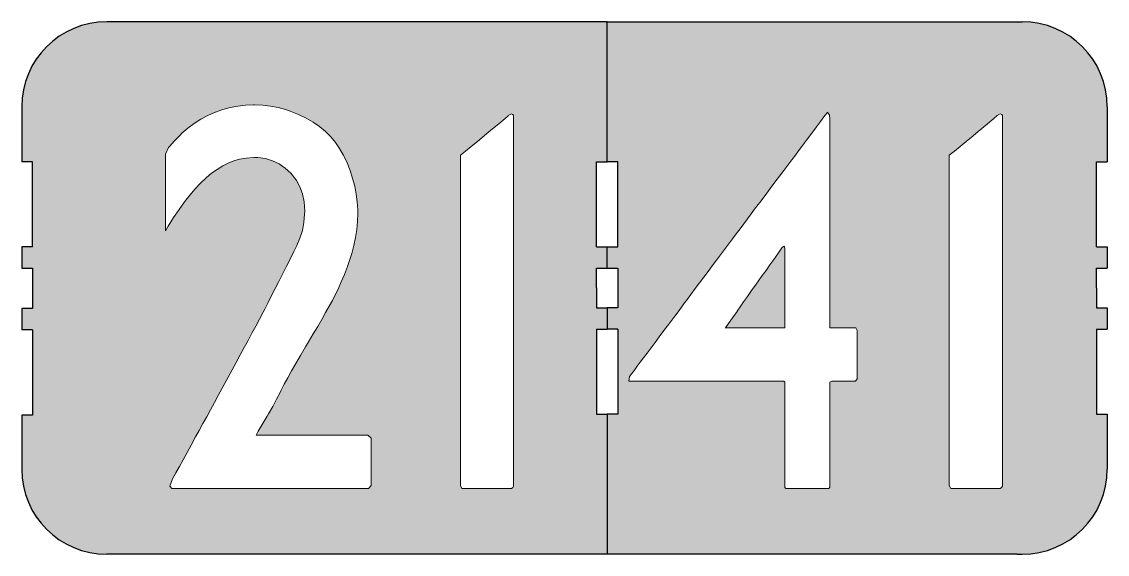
# Model space of a CAD drawing. Header units: millimetres. Extents: x 0 to 507, y 0 to 308.
# Drawn here: x 122 to 224, y 62.8 to 112.8 of the extents above; entities that cross this region are included whole.
import ezdxf

# ---------------------------------------------------------------- set-up
doc = ezdxf.new("R2010")
doc.units = ezdxf.units.MM
for name, color, linetype in [('Cut', 7, 'Continuous'), ('Number', 7, 'Continuous'), ('Paint', 7, 'Continuous')]:
    doc.layers.add(name, color=color, linetype=linetype)

msp = doc.modelspace()

# ---------------------------------------------------------------- hatches: boundary and pattern name
at = {"layer": 'Paint'}
h = msp.add_hatch(color=256, dxfattribs=at)
h.dxf.hatch_style = 1
h.paths.add_polyline_path([(176.998, 112.85), (129.998, 112.85, 0.4142136), (121.998, 104.85), (121.998, 99.7), (122.998, 99.7), (122.998, 91.7), (121.998, 91.7), (121.998, 89.7), (122.998, 89.7), (122.998, 87.85), (122.998, 85.923), (121.998, 85.923), (121.998, 83.923), (122.998, 83.923), (122.998, 75.923), (121.998, 75.923), (121.998, 70.85, 0.4142136), (129.998, 62.85), (176.998, 62.85), (176.998, 76), (175.998, 76), (175.998, 84), (176.998, 84), (176.998, 86), (175.998, 86), (175.998, 87.85), (175.998, 89.7), (176.998, 89.7), (176.998, 91.7), (175.998, 91.7), (175.998, 99.7), (176.998, 99.7)])
h.paths.add_polyline_path([(163.213, 100.309), (163.693, 100.698), (164.223, 101.136), (164.813, 101.617), (165.452, 102.147), (165.914, 102.536), (166.815, 103.272), (167.411, 103.771), (167.697, 104.021), (167.709, 104.033), (168.002, 104.191), (168.202, 104.119), (168.202, 69.163), (168.002, 69.038), (163.359, 69.038), (163.213, 69.294)], flags=16)
h.paths.add_polyline_path([(152.197, 100.364), (152.222, 100.309), (152.562, 99.591), (152.854, 98.867), (153.092, 98.137), (153.286, 97.406), (153.426, 96.67), (153.524, 95.928), (153.572, 95.179), (153.572, 94.845), (153.554, 94.096), (153.481, 93.342), (153.372, 92.587), (153.213, 91.833), (153.007, 91.078), (152.861, 90.628), (152.599, 89.867), (152.319, 89.131), (152.027, 88.425), (151.717, 87.737), (151.388, 87.068), (151.193, 86.691), (150.889, 86.131), (150.554, 85.541), (150.195, 84.908), (149.812, 84.239), (149.392, 83.539), (148.948, 82.796), (148.662, 82.316), (148.187, 81.525), (147.749, 80.776), (147.354, 80.076), (146.995, 79.425), (146.666, 78.817), (146.38, 78.257), (146.277, 78.044), (145.948, 77.405), (145.589, 76.736), (145.2, 76.042), (145.072, 75.817), (144.597, 75.026), (144.22, 74.393), (144.013, 74.034), (154.534, 74.034), (154.826, 73.748), (154.826, 69.294), (154.583, 69.038), (136.103, 69.038), (135.902, 69.245), (136.176, 69.945), (136.48, 70.499), (136.814, 71.089), (137.161, 71.728), (137.533, 72.397), (137.928, 73.109), (138.342, 73.864), (138.683, 74.472), (139.029, 75.117), (139.382, 75.768), (139.741, 76.425), (140.106, 77.095), (140.472, 77.77), (140.843, 78.446), (141.214, 79.133), (141.591, 79.833), (141.78, 80.168), (142.157, 80.867), (142.534, 81.561), (142.906, 82.249), (143.271, 82.93), (143.63, 83.6), (143.983, 84.263), (144.329, 84.92), (144.676, 85.571), (144.828, 85.863), (145.151, 86.49), (145.479, 87.135), (145.814, 87.792), (146.149, 88.462), (146.496, 89.143), (146.849, 89.843), (147.208, 90.555), (147.573, 91.285), (147.847, 91.845), (148.145, 92.532), (148.37, 93.244), (148.51, 93.993), (148.583, 94.772), (148.589, 95.076), (148.534, 95.928), (148.388, 96.688), (148.145, 97.364), (147.804, 97.954), (147.749, 98.027), (147.287, 98.617), (146.763, 99.11), (146.197, 99.506), (145.577, 99.798), (144.901, 99.993), (144.177, 100.09), (143.818, 100.102), (143.082, 100.053), (142.467, 99.944), (141.938, 99.786), (141.409, 99.579), (140.885, 99.311), (140.362, 98.988), (139.845, 98.617), (139.328, 98.185), (138.81, 97.705), (138.299, 97.163), (137.788, 96.573), (137.283, 95.928), (136.778, 95.228), (136.273, 94.467), (135.774, 93.658), (135.512, 93.214), (135.512, 100.412), (135.804, 101.045), (135.902, 101.161), (136.322, 101.623), (136.906, 102.226), (137.058, 102.378), (137.618, 102.865), (138.208, 103.309), (138.829, 103.704), (139.486, 104.051), (140.167, 104.355), (140.204, 104.374), (140.891, 104.611), (141.597, 104.794), (142.309, 104.927), (143.039, 105.013), (143.819, 105.045), (144.64, 105.019), (145.376, 104.934), (146.094, 104.8), (146.776, 104.611), (147.232, 104.447), (148.005, 104.142), (148.717, 103.796), (149.374, 103.412), (149.982, 102.998), (150.536, 102.542), (151.029, 102.049), (151.473, 101.526), (151.863, 100.96)], flags=16)
h.paths.add_polyline_path([(223.996, 70.85), (223.996, 76), (222.996, 76), (222.996, 84), (223.996, 84), (223.996, 86), (222.996, 86), (222.996, 87.85), (222.996, 89.7), (223.996, 89.7), (223.996, 91.7), (222.996, 91.7), (222.996, 99.7), (223.996, 99.7), (223.996, 104.85, 0.4142136), (215.996, 112.85), (215.536, 112.85), (213.998, 112.85), (176.998, 112.85), (176.998, 99.7), (177.998, 99.7), (177.998, 91.7), (176.998, 91.7), (176.998, 89.7), (177.998, 89.7), (177.998, 87.85), (177.998, 86), (176.998, 86), (176.998, 84), (177.998, 84), (177.998, 76), (176.998, 76), (176.998, 62.85), (215.536, 62.85), (215.996, 62.85, 0.4142136)])
h.paths.add_polyline_path([(197.936, 69.14), (197.824, 69.038), (193.724, 69.038), (193.691, 69.242), (193.691, 79.003), (193.605, 79.105), (179.048, 79.105), (179.109, 79.549), (179.329, 79.835), (179.568, 80.151), (179.834, 80.503), (180.12, 80.886), (180.431, 81.299), (180.767, 81.743), (181.125, 82.222), (181.502, 82.733), (181.905, 83.274), (182.334, 83.845), (182.788, 84.447), (183.257, 85.085), (183.757, 85.753), (184.278, 86.452), (184.456, 86.692), (184.875, 87.248), (185.283, 87.799), (185.691, 88.345), (186.094, 88.881), (186.492, 89.411), (186.885, 89.937), (187.268, 90.452), (187.65, 90.963), (188.028, 91.468), (188.4, 91.963), (188.768, 92.452), (189.13, 92.937), (189.487, 93.412), (189.839, 93.881), (190.181, 94.34), (190.523, 94.799), (190.86, 95.243), (191.191, 95.687), (191.339, 95.881), (191.839, 96.544), (192.314, 97.177), (192.768, 97.774), (193.202, 98.345), (193.605, 98.886), (193.987, 99.397), (194.35, 99.876), (194.686, 100.32), (194.998, 100.738), (195.283, 101.126), (195.549, 101.483), (195.737, 101.728), (196.237, 102.392), (196.676, 102.978), (197.054, 103.483), (197.375, 103.917), (197.641, 104.269), (197.692, 104.346), (197.891, 104.111), (197.936, 103.698), (197.936, 84.1), (200.365, 84.1), (200.498, 83.87), (200.498, 79.314), (200.325, 79.105), (198.11, 79.105), (197.936, 79.003), (197.936, 69.293)], flags=16)
h.paths.add_polyline_path([(209.148, 69.294), (209.148, 100.309), (209.629, 100.698), (210.164, 101.136), (210.749, 101.617), (211.394, 102.147), (211.85, 102.536), (212.751, 103.272), (213.347, 103.771), (213.633, 104.021), (213.645, 104.033), (213.943, 104.191), (214.138, 104.118), (214.138, 69.165), (213.943, 69.038), (209.294, 69.038)], flags=16)
h.paths.add_polyline_path([(193.691, 84.1), (188.1, 84.1), (188.416, 84.529), (188.778, 85.044), (189.207, 85.656), (189.207, 85.661), (189.497, 86.075), (189.824, 86.539), (190.181, 87.054), (190.579, 87.61), (191.008, 88.218), (191.232, 88.534), (191.579, 89.014), (191.931, 89.508), (192.293, 90.014), (192.666, 90.534), (193.043, 91.065), (193.426, 91.611), (193.605, 91.789), (193.671, 91.713), (193.691, 91.56)], flags=0)
h = msp.add_hatch(color=256, dxfattribs=at)
h.dxf.hatch_style = 1
h.paths.add_polyline_path([(190.181, 87.054), (189.824, 86.539), (189.497, 86.075), (189.207, 85.661), (189.207, 85.656), (188.778, 85.044), (188.416, 84.529), (188.115, 84.12), (188.104, 84.1), (193.691, 84.1), (193.691, 91.56), (193.671, 91.713), (193.605, 91.789), (193.426, 91.611), (193.043, 91.065), (192.666, 90.534), (192.293, 90.014), (191.931, 89.508), (191.579, 89.014), (191.232, 88.534), (191.008, 88.218), (190.579, 87.61)])

# ---------------------------------------------------------------- linework, layer by layer
at = {"layer": 'Cut'}
for p, q in [((176.998, 112.85), (129.998, 112.85)), ((176.998, 99.7), (176.998, 112.85)), ((176.998, 112.85), (213.998, 112.85)), ((213.998, 112.85), (215.536, 112.85)), ((215.536, 112.85), (215.996, 112.85)), ((121.998, 104.85), (121.998, 99.7)), ((223.996, 104.85), (223.996, 99.7)), ((122.998, 99.7), (121.998, 99.7)), ((122.998, 91.7), (122.998, 99.7)), ((175.998, 91.7), (175.998, 99.7)), ((175.998, 99.7), (176.998, 99.7)), ((177.998, 99.7), (176.998, 99.7)), ((177.998, 91.7), (177.998, 99.7)), ((222.996, 91.7), (222.996, 99.7)), ((222.996, 99.7), (223.996, 99.7)), ((121.998, 91.7), (121.998, 89.7)), ((122.998, 91.7), (121.998, 91.7)), ((175.998, 91.7), (176.998, 91.7)), ((176.998, 89.7), (176.998, 91.7)), ((176.998, 91.7), (177.998, 91.7)), ((222.996, 91.7), (223.996, 91.7)), ((223.996, 91.7), (223.996, 89.7)), ((121.998, 89.7), (122.998, 89.7)), ((122.998, 89.7), (122.998, 87.85)), ((175.998, 87.85), (175.998, 89.7)), ((175.998, 89.7), (176.998, 89.7)), ((176.998, 89.7), (177.998, 89.7)), ((177.998, 89.7), (177.998, 87.85)), ((222.996, 87.85), (222.996, 89.7)), ((222.996, 89.7), (223.996, 89.7)), ((122.998, 87.85), (122.998, 85.923)), ((175.998, 87.85), (175.998, 86)), ((177.998, 87.85), (177.998, 86)), ((222.996, 87.85), (222.996, 86)), ((121.998, 85.923), (121.998, 83.923)), ((122.998, 85.923), (121.998, 85.923)), ((122.998, 85.923), (122.998, 85.923)), ((175.998, 86), (176.998, 86)), ((176.998, 86), (176.998, 84)), ((177.998, 86), (176.998, 86)), ((222.996, 86), (223.996, 86)), ((223.996, 86), (223.996, 84)), ((122.998, 83.923), (121.998, 83.923)), ((122.998, 83.923), (122.998, 75.923)), ((175.998, 84), (176.998, 84)), ((175.998, 84), (175.998, 76)), ((177.998, 84), (176.998, 84)), ((177.998, 84), (177.998, 76)), ((222.996, 84), (223.996, 84)), ((222.996, 84), (222.996, 76)), ((121.998, 75.923), (121.998, 70.85)), ((122.998, 75.923), (121.998, 75.923)), ((175.998, 76), (176.998, 76)), ((176.998, 76), (176.998, 62.85)), ((177.998, 76), (176.998, 76)), ((222.996, 76), (223.996, 76)), ((223.996, 76), (223.996, 70.85)), ((176.998, 62.85), (129.998, 62.85)), ((215.536, 62.85), (176.998, 62.85)), ((215.536, 62.85), (215.996, 62.85))]:
    msp.add_line(p, q, dxfattribs=at)
for centre, start, end in [((129.998, 104.85), 90, 180), ((215.996, 104.85), 0, 90), ((129.998, 70.85), 180, 270), ((215.996, 70.85), 270, 0)]:
    msp.add_arc(centre, 8, start, end, dxfattribs=at)
at = {"layer": 'Number', "lineweight": 0}
for points in [[(143.867, 105.043), (143.782, 105.043), (143.039, 105.013), (142.309, 104.927), (141.597, 104.794), (140.891, 104.611), (140.204, 104.374), (140.167, 104.355), (139.486, 104.051), (138.829, 103.704), (138.208, 103.309), (137.618, 102.865), (137.058, 102.378), (136.906, 102.226), (136.322, 101.623), (135.902, 101.161), (135.804, 101.045), (135.512, 100.412), (135.512, 93.214), (135.774, 93.658), (136.273, 94.467), (136.778, 95.228), (137.283, 95.928), (137.788, 96.573), (138.299, 97.163), (138.81, 97.705), (139.328, 98.185), (139.845, 98.617), (140.362, 98.988), (140.885, 99.311), (141.409, 99.579), (141.938, 99.786), (142.467, 99.944), (143.082, 100.053), (143.818, 100.102)], [(152.222, 100.309), (152.197, 100.364), (151.863, 100.96), (151.473, 101.526), (151.029, 102.049), (150.536, 102.542), (149.982, 102.998), (149.374, 103.412), (148.717, 103.796), (148.005, 104.142), (147.232, 104.447), (146.776, 104.611), (146.094, 104.8), (145.376, 104.934), (144.64, 105.019), (143.867, 105.043)], [(143.818, 100.102), (144.177, 100.09), (144.901, 99.993), (145.577, 99.798), (146.197, 99.506), (146.763, 99.11), (147.287, 98.617), (147.749, 98.027), (147.804, 97.954), (148.145, 97.364), (148.388, 96.688), (148.534, 95.928), (148.589, 95.076), (148.583, 94.772), (148.51, 93.993), (148.37, 93.244), (148.145, 92.532), (147.847, 91.845), (147.573, 91.285), (147.208, 90.555), (146.849, 89.843), (146.496, 89.143), (146.149, 88.462), (145.814, 87.792), (145.479, 87.135), (145.151, 86.49), (144.828, 85.863), (144.676, 85.571), (144.329, 84.92), (143.983, 84.263), (143.63, 83.6), (143.271, 82.93), (142.906, 82.249), (142.534, 81.561), (142.157, 80.867), (141.78, 80.168), (141.591, 79.833), (141.214, 79.133), (140.843, 78.446), (140.472, 77.77), (140.106, 77.095), (139.741, 76.425), (139.382, 75.768), (139.029, 75.117), (138.683, 74.472), (138.342, 73.864), (137.928, 73.109), (137.533, 72.397), (137.161, 71.728), (136.814, 71.089), (136.48, 70.499), (136.176, 69.945), (135.902, 69.245), (136.103, 69.038), (154.583, 69.038), (154.826, 69.294), (154.826, 73.748), (154.534, 74.034), (144.013, 74.034), (144.22, 74.393), (144.597, 75.026), (145.072, 75.817), (145.2, 76.042), (145.589, 76.736), (145.948, 77.405), (146.277, 78.044), (146.38, 78.257), (146.666, 78.817), (146.995, 79.425), (147.354, 80.076), (147.749, 80.776), (148.187, 81.525), (148.662, 82.316), (148.948, 82.796), (149.392, 83.539), (149.812, 84.239), (150.195, 84.908), (150.554, 85.541), (150.889, 86.131), (151.193, 86.691), (151.388, 87.068), (151.717, 87.737), (152.027, 88.425), (152.319, 89.131), (152.599, 89.867), (152.861, 90.628), (153.007, 91.078), (153.213, 91.833), (153.372, 92.587), (153.481, 93.342), (153.554, 94.096), (153.572, 94.845), (153.572, 95.179), (153.524, 95.928), (153.426, 96.67), (153.286, 97.406), (153.092, 98.137), (152.854, 98.867), (152.562, 99.591), (152.222, 100.309)], [(143.818, 100.102), (144.177, 100.09), (144.901, 99.993), (145.577, 99.798), (146.197, 99.506), (146.763, 99.11), (147.287, 98.617), (147.749, 98.027), (147.804, 97.954), (148.145, 97.364), (148.388, 96.688), (148.534, 95.928), (148.589, 95.076), (148.583, 94.772), (148.51, 93.993), (148.37, 93.244), (148.145, 92.532), (147.847, 91.845), (147.573, 91.285), (147.208, 90.555), (146.849, 89.843), (146.496, 89.143), (146.149, 88.462), (145.814, 87.792), (145.479, 87.135), (145.151, 86.49), (144.828, 85.863), (144.676, 85.571), (144.329, 84.92), (143.983, 84.263), (143.63, 83.6), (143.271, 82.93), (142.906, 82.249), (142.534, 81.561), (142.157, 80.867), (141.78, 80.168), (141.591, 79.833), (141.214, 79.133), (140.843, 78.446), (140.472, 77.77), (140.106, 77.095), (139.741, 76.425), (139.382, 75.768), (139.029, 75.117), (138.683, 74.472), (138.342, 73.864), (137.928, 73.109), (137.533, 72.397), (137.161, 71.728), (136.814, 71.089), (136.48, 70.499), (136.176, 69.945), (135.902, 69.245), (136.103, 69.038), (154.583, 69.038), (154.826, 69.294), (154.826, 73.748), (154.534, 74.034), (144.013, 74.034), (144.22, 74.393), (144.597, 75.026), (145.072, 75.817), (145.2, 76.042), (145.589, 76.736), (145.948, 77.405), (146.277, 78.044), (146.38, 78.257), (146.666, 78.817), (146.995, 79.425), (147.354, 80.076), (147.749, 80.776), (148.187, 81.525), (148.662, 82.316), (148.948, 82.796), (149.392, 83.539), (149.812, 84.239), (150.195, 84.908), (150.554, 85.541), (150.889, 86.131), (151.193, 86.691), (151.388, 87.068), (151.717, 87.737), (152.027, 88.425), (152.319, 89.131), (152.599, 89.867), (152.861, 90.628), (153.007, 91.078), (153.213, 91.833), (153.372, 92.587), (153.481, 93.342), (153.554, 94.096), (153.572, 94.845), (153.572, 95.179), (153.524, 95.928), (153.426, 96.67), (153.286, 97.406), (153.092, 98.137), (152.854, 98.867), (152.562, 99.591), (152.222, 100.309)]]:
    msp.add_lwpolyline(points, dxfattribs=at)
for points in [[(168.002, 104.191), (167.709, 104.033), (167.697, 104.021), (167.411, 103.771), (166.815, 103.272), (165.914, 102.536), (165.452, 102.147), (164.813, 101.617), (164.223, 101.136), (163.693, 100.698), (163.213, 100.309), (163.213, 69.294), (163.359, 69.038), (168.002, 69.038), (168.129, 69.117), (168.202, 69.245), (168.202, 104.033), (168.154, 104.136)], [(213.943, 104.191), (213.645, 104.033), (213.633, 104.021), (213.347, 103.771), (212.751, 103.272), (211.85, 102.536), (211.394, 102.147), (210.749, 101.617), (210.164, 101.136), (209.629, 100.698), (209.148, 100.309), (209.148, 69.294), (209.294, 69.038), (213.943, 69.038), (214.065, 69.117), (214.138, 69.245), (214.138, 104.033), (214.089, 104.136)]]:
    msp.add_lwpolyline(points, close=True, dxfattribs=at)
at = {"layer": 'Number', "color": 7, "lineweight": 0}
for points in [[(197.692, 104.346), (197.641, 104.269), (197.375, 103.917), (197.054, 103.483), (196.676, 102.978), (196.237, 102.392), (195.737, 101.728), (195.549, 101.483), (195.283, 101.126), (194.998, 100.738), (194.686, 100.32), (194.35, 99.876), (193.987, 99.397), (193.605, 98.886), (193.202, 98.345), (192.768, 97.774), (192.314, 97.177), (191.839, 96.544), (191.339, 95.881), (191.191, 95.687), (190.86, 95.243), (190.523, 94.799), (190.181, 94.34), (189.839, 93.881), (189.487, 93.412), (189.13, 92.937), (188.768, 92.452), (188.4, 91.963)], [(197.936, 84.1), (197.936, 103.698), (197.891, 104.111), (197.692, 104.346)], [(188.4, 91.963), (188.028, 91.468), (187.65, 90.963), (187.268, 90.452), (186.885, 89.937), (186.492, 89.411), (186.094, 88.881), (185.691, 88.345), (185.283, 87.799), (184.875, 87.248), (184.456, 86.692), (184.278, 86.452), (183.757, 85.753), (183.257, 85.085), (182.788, 84.447), (182.334, 83.845), (181.905, 83.274), (181.502, 82.733), (181.125, 82.222), (180.767, 81.743), (180.431, 81.299), (180.12, 80.886), (179.834, 80.503), (179.568, 80.151), (179.329, 79.835), (179.109, 79.549), (179.048, 79.105), (193.605, 79.105), (193.691, 79.003), (193.691, 69.242), (193.712, 69.115), (193.778, 69.038), (197.824, 69.038), (197.936, 69.14), (197.936, 69.293), (197.936, 79.003), (198.11, 79.105), (200.325, 79.105), (200.498, 79.314), (200.498, 83.87), (200.365, 84.1), (197.936, 84.1)], [(188.104, 84.1), (188.115, 84.12), (188.416, 84.529), (188.778, 85.044), (189.207, 85.656), (189.207, 85.661), (189.497, 86.075), (189.824, 86.539), (190.181, 87.054), (190.579, 87.61), (191.008, 88.218), (191.232, 88.534), (191.579, 89.014), (191.931, 89.508), (192.293, 90.014), (192.666, 90.534), (193.043, 91.065), (193.426, 91.611), (193.605, 91.789)], [(193.605, 91.789), (193.671, 91.713), (193.691, 91.56), (193.691, 84.1), (188.104, 84.1)]]:
    msp.add_lwpolyline(points, dxfattribs=at)

doc.saveas('drawing.dxf')
